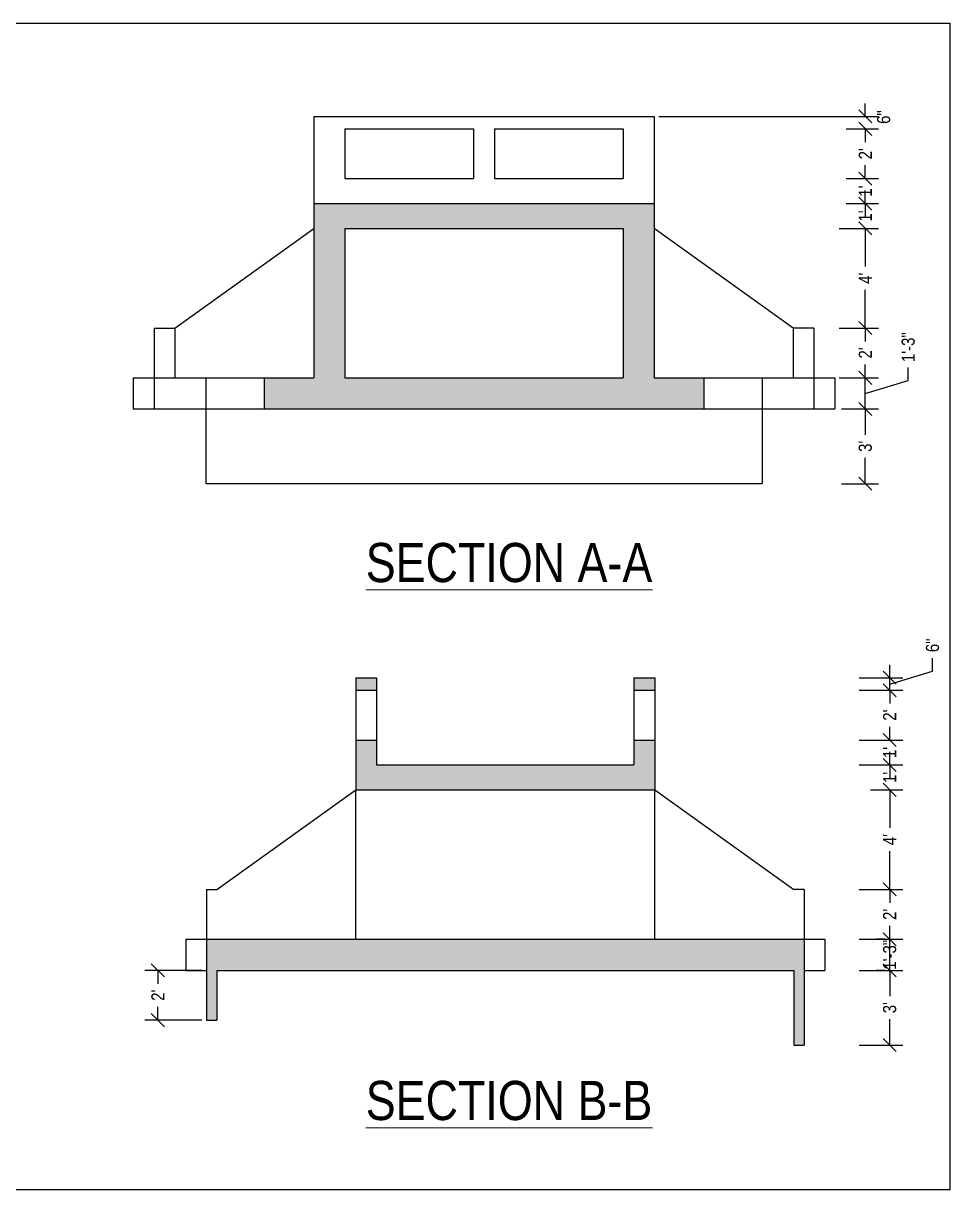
# Model space of a CAD drawing. Header units: inches. Extents: x 431 to 1354, y 568 to 1130.
# Drawn here: x 907 to 1354, y 568 to 1130 of the extents above; entities that cross this region are included whole.
import ezdxf

# ---------------------------------------------------------------- set-up
doc = ezdxf.new("R2010")
doc.units = ezdxf.units.IN
doc.header["$LTSCALE"] = 10
doc.header["$MEASUREMENT"] = 0
doc.linetypes.add('HIDDEN', pattern=[0.375, 0.25, -0.125])
for name, color, linetype, lineweight in [('Abut. Wall', 1, 'Continuous', 25), ('Bott. Slab', 6, 'Continuous', 25), ('Dimention', 4, 'Continuous', 13), ('Hatch', 8, 'Continuous', 13), ('Text', 5, 'Continuous', 13), ('Top Slab', 3, 'HIDDEN', 25), ('Wing Wall', 1, 'Continuous', 25)]:
    doc.layers.add(name, color=color, linetype=linetype, lineweight=lineweight)
doc.styles.add('AR_Arial narrow', font='ARIALN.TTF')
doc.dimstyles.new('AR_1.0_', dxfattribs={"dimscale": 35, "dimtxt": 0.18, "dimasz": 0.18, "dimexe": 0.18, "dimexo": 0.0625, "dimgap": 0.09, "dimtad": 0, "dimdec": 4, "dimzin": 0, "dimdsep": 46, "dimlunit": 4, "dimtxsty": 'AR_Arial narrow', "dimblk": 'OBLIQUE', "dimcen": 0.09, "dimadec": 0, "dimazin": 0, "dimtfac": 1, "dimtdec": 4, "dimtofl": 0, "dimtmove": 0, "dimatfit": 3, "dimfxl": 1, "dimtolj": 1, "dimtzin": 0, "dimarcsym": 0})

# ---------------------------------------------------------------- blocks, each defined once
blk = doc.blocks.new('_Oblique')
at = {"color": 0, "linetype": 'ByBlock', "lineweight": -2}
blk.add_line((-0.5, -0.5), (0.5, 0.5), dxfattribs=at)
blk = doc.blocks.new('*D22')
at = {"layer": 'Defpoints', "color": 0, "transparency": 16777216}
for p in [(1299.46, 943.96), (1313.17, 943.96), (1299.46, 907.96)]:
    blk.add_point(p, dxfattribs=at)
at = {"layer": 'Dimention', "color": 0, "lineweight": -2, "transparency": 16777216}
for p, q in [((1301.64, 943.96), (1319.47, 943.96)), ((1313.17, 943.96), (1313.17, 931.49)), ((1313.17, 907.96), (1313.17, 920.44)), ((1301.64, 907.96), (1319.47, 907.96))]:
    blk.add_line(p, q, dxfattribs=at)
at = {"layer": 'Dimention', "color": 0, "lineweight": -2, "transparency": 16777216, "xscale": 6.3, "yscale": 6.3, "zscale": 6.3}
for p, rotation in [((1313.17, 943.96), 90), ((1313.17, 907.96), 270)]:
    blk.add_blockref('_Oblique', p, dxfattribs=dict(at, rotation=rotation))
at = {"layer": 'Dimention', "color": 0, "transparency": 16777216, "insert": (1313.17, 925.96), "char_height": 6.3, "attachment_point": 5, "rotation": 90, "style": 'AR_Arial narrow'}
blk.add_mtext("\\A1;3'", dxfattribs=at)
blk = doc.blocks.new('*D23')
at = {"layer": 'Defpoints', "color": 0, "transparency": 16777216}
for p in [(1298.43, 958.96), (1313.17, 958.96), (1299.46, 943.96)]:
    blk.add_point(p, dxfattribs=at)
at = {"layer": 'Dimention', "color": 0, "lineweight": -2, "transparency": 16777216}
for p, q in [((1333.85, 957.67), (1333.85, 963.97)), ((1300.62, 958.96), (1319.47, 958.96)), ((1313.17, 943.96), (1313.17, 958.96)), ((1313.17, 951.46), (1333.85, 957.67)), ((1301.64, 943.96), (1319.47, 943.96))]:
    blk.add_line(p, q, dxfattribs=at)
at = {"layer": 'Dimention', "color": 0, "lineweight": -2, "transparency": 16777216, "xscale": 6.3, "yscale": 6.3, "zscale": 6.3}
for p, rotation in [((1313.17, 958.96), 90), ((1313.17, 943.96), 270)]:
    blk.add_blockref('_Oblique', p, dxfattribs=dict(at, rotation=rotation))
at = {"layer": 'Dimention', "color": 0, "transparency": 16777216, "insert": (1333.85, 973.75), "char_height": 6.3, "attachment_point": 5, "rotation": 90, "style": 'AR_Arial narrow'}
blk.add_mtext('\\A1;1\'-3"', dxfattribs=at)
blk = doc.blocks.new('*D24')
at = {"layer": 'Defpoints', "color": 0, "transparency": 16777216}
for p in [(1298.43, 982.96), (1313.17, 982.96), (1298.43, 958.96)]:
    blk.add_point(p, dxfattribs=at)
at = {"layer": 'Dimention', "color": 0, "lineweight": -2, "transparency": 16777216}
for p, q in [((1300.62, 982.96), (1319.47, 982.96)), ((1313.17, 982.96), (1313.17, 976.53)), ((1313.17, 958.96), (1313.17, 965.39)), ((1300.62, 958.96), (1319.47, 958.96))]:
    blk.add_line(p, q, dxfattribs=at)
at = {"layer": 'Dimention', "color": 0, "lineweight": -2, "transparency": 16777216, "xscale": 6.3, "yscale": 6.3, "zscale": 6.3}
for p, rotation in [((1313.17, 982.96), 90), ((1313.17, 958.96), 270)]:
    blk.add_blockref('_Oblique', p, dxfattribs=dict(at, rotation=rotation))
at = {"layer": 'Dimention', "color": 0, "transparency": 16777216, "insert": (1313.17, 970.96), "char_height": 6.3, "attachment_point": 5, "rotation": 90, "style": 'AR_Arial narrow'}
blk.add_mtext("\\A1;2'", dxfattribs=at)
blk = doc.blocks.new('*D25')
at = {"layer": 'Defpoints', "color": 0, "transparency": 16777216}
for p in [(1298.43, 1030.96), (1313.17, 1030.96), (1298.43, 982.96)]:
    blk.add_point(p, dxfattribs=at)
at = {"layer": 'Dimention', "color": 0, "lineweight": -2, "transparency": 16777216}
for p, q in [((1300.62, 1030.96), (1319.47, 1030.96)), ((1313.17, 1030.96), (1313.17, 1012.59)), ((1313.17, 982.96), (1313.17, 1001.33)), ((1300.62, 982.96), (1319.47, 982.96))]:
    blk.add_line(p, q, dxfattribs=at)
at = {"layer": 'Dimention', "color": 0, "lineweight": -2, "transparency": 16777216, "xscale": 6.3, "yscale": 6.3, "zscale": 6.3}
for p, rotation in [((1313.17, 1030.96), 90), ((1313.17, 982.96), 270)]:
    blk.add_blockref('_Oblique', p, dxfattribs=dict(at, rotation=rotation))
at = {"layer": 'Dimention', "color": 0, "transparency": 16777216, "insert": (1313.17, 1006.96), "char_height": 6.3, "attachment_point": 5, "rotation": 90, "style": 'AR_Arial narrow'}
blk.add_mtext("\\A1;4'", dxfattribs=at)
blk = doc.blocks.new('*D26')
at = {"layer": 'Defpoints', "color": 0, "transparency": 16777216}
for p in [(1301.77, 1042.96), (1313.17, 1042.96), (1298.43, 1030.96)]:
    blk.add_point(p, dxfattribs=at)
at = {"layer": 'Dimention', "color": 0, "lineweight": -2, "transparency": 16777216}
for p, q in [((1313.17, 1042.96), (1313.17, 1049.26)), ((1303.96, 1042.96), (1319.47, 1042.96)), ((1300.62, 1030.96), (1319.47, 1030.96)), ((1313.17, 1030.96), (1313.17, 1024.66))]:
    blk.add_line(p, q, dxfattribs=at)
at = {"layer": 'Dimention', "color": 0, "lineweight": -2, "transparency": 16777216, "xscale": 6.3, "yscale": 6.3, "zscale": 6.3}
for p, rotation in [((1313.17, 1042.96), 270), ((1313.17, 1030.96), 90)]:
    blk.add_blockref('_Oblique', p, dxfattribs=dict(at, rotation=rotation))
at = {"layer": 'Dimention', "color": 0, "transparency": 16777216, "insert": (1313.17, 1036.96), "char_height": 6.3, "attachment_point": 5, "rotation": 90, "style": 'AR_Arial narrow'}
blk.add_mtext("\\A1;1'", dxfattribs=at)
blk = doc.blocks.new('*D27')
at = {"layer": 'Defpoints', "color": 0, "transparency": 16777216}
for p in [(1301.77, 1054.96), (1313.17, 1054.96), (1301.77, 1042.96)]:
    blk.add_point(p, dxfattribs=at)
at = {"layer": 'Dimention', "color": 0, "lineweight": -2, "transparency": 16777216}
for p, q in [((1313.17, 1054.96), (1313.17, 1061.26)), ((1303.96, 1054.96), (1319.47, 1054.96)), ((1303.96, 1042.96), (1319.47, 1042.96)), ((1313.17, 1042.96), (1313.17, 1036.66))]:
    blk.add_line(p, q, dxfattribs=at)
at = {"layer": 'Dimention', "color": 0, "lineweight": -2, "transparency": 16777216, "xscale": 6.3, "yscale": 6.3, "zscale": 6.3}
for p, rotation in [((1313.17, 1054.96), 270), ((1313.17, 1042.96), 90)]:
    blk.add_blockref('_Oblique', p, dxfattribs=dict(at, rotation=rotation))
at = {"layer": 'Dimention', "color": 0, "transparency": 16777216, "insert": (1313.17, 1048.96), "char_height": 6.3, "attachment_point": 5, "rotation": 90, "style": 'AR_Arial narrow'}
blk.add_mtext("\\A1;1'", dxfattribs=at)
blk = doc.blocks.new('*D28')
at = {"layer": 'Defpoints', "color": 0, "transparency": 16777216}
for p in [(1301.77, 1078.96), (1313.17, 1078.96), (1301.77, 1054.96)]:
    blk.add_point(p, dxfattribs=at)
at = {"layer": 'Dimention', "color": 0, "lineweight": -2, "transparency": 16777216}
for p, q in [((1303.96, 1078.96), (1319.47, 1078.96)), ((1313.17, 1078.96), (1313.17, 1072.53)), ((1313.17, 1054.96), (1313.17, 1061.39)), ((1303.96, 1054.96), (1319.47, 1054.96))]:
    blk.add_line(p, q, dxfattribs=at)
at = {"layer": 'Dimention', "color": 0, "lineweight": -2, "transparency": 16777216, "xscale": 6.3, "yscale": 6.3, "zscale": 6.3}
for p, rotation in [((1313.17, 1078.96), 90), ((1313.17, 1054.96), 270)]:
    blk.add_blockref('_Oblique', p, dxfattribs=dict(at, rotation=rotation))
at = {"layer": 'Dimention', "color": 0, "transparency": 16777216, "insert": (1313.17, 1066.96), "char_height": 6.3, "attachment_point": 5, "rotation": 90, "style": 'AR_Arial narrow'}
blk.add_mtext("\\A1;2'", dxfattribs=at)
blk = doc.blocks.new('*D29')
at = {"layer": 'Defpoints', "color": 0, "transparency": 16777216}
for p in [(1211.43, 1084.96), (1313.17, 1084.96), (1301.77, 1078.96)]:
    blk.add_point(p, dxfattribs=at)
at = {"layer": 'Dimention', "color": 0, "lineweight": -2, "transparency": 16777216}
for p, q in [((1313.17, 1084.96), (1313.17, 1091.26)), ((1213.62, 1084.96), (1319.47, 1084.96)), ((1303.96, 1078.96), (1319.47, 1078.96)), ((1313.17, 1078.96), (1313.17, 1072.66))]:
    blk.add_line(p, q, dxfattribs=at)
at = {"layer": 'Dimention', "color": 0, "lineweight": -2, "transparency": 16777216, "xscale": 6.3, "yscale": 6.3, "zscale": 6.3}
for p, rotation in [((1313.17, 1084.96), 270), ((1313.17, 1078.96), 90)]:
    blk.add_blockref('_Oblique', p, dxfattribs=dict(at, rotation=rotation))
at = {"layer": 'Dimention', "color": 0, "transparency": 16777216, "insert": (1322.03, 1084.62), "char_height": 6.3, "attachment_point": 5, "rotation": 90, "style": 'AR_Arial narrow'}
blk.add_mtext('\\A1;6"', dxfattribs=at)
blk = doc.blocks.new('*D30')
at = {"layer": 'Defpoints', "color": 0, "transparency": 16777216}
for p in [(1307.94, 673.41), (1324.91, 673.41), (1307.94, 637.41)]:
    blk.add_point(p, dxfattribs=at)
at = {"layer": 'Dimention', "color": 0, "lineweight": -2, "transparency": 16777216}
for p, q in [((1310.13, 673.41), (1331.21, 673.41)), ((1324.91, 673.41), (1324.91, 660.94)), ((1324.91, 637.41), (1324.91, 649.89)), ((1310.13, 637.41), (1331.21, 637.41))]:
    blk.add_line(p, q, dxfattribs=at)
at = {"layer": 'Dimention', "color": 0, "lineweight": -2, "transparency": 16777216, "xscale": 6.3, "yscale": 6.3, "zscale": 6.3}
for p, rotation in [((1324.91, 673.41), 90), ((1324.91, 637.41), 270)]:
    blk.add_blockref('_Oblique', p, dxfattribs=dict(at, rotation=rotation))
at = {"layer": 'Dimention', "color": 0, "transparency": 16777216, "insert": (1324.91, 655.41), "char_height": 6.3, "attachment_point": 5, "rotation": 90, "style": 'AR_Arial narrow'}
blk.add_mtext("\\A1;3'", dxfattribs=at)
blk = doc.blocks.new('*D31')
at = {"layer": 'Defpoints', "color": 0, "transparency": 16777216}
for p in [(1307.94, 712.41), (1324.91, 712.41), (1307.94, 688.41)]:
    blk.add_point(p, dxfattribs=at)
at = {"layer": 'Dimention', "color": 0, "lineweight": -2, "transparency": 16777216}
for p, q in [((1310.13, 712.41), (1331.21, 712.41)), ((1324.91, 712.41), (1324.91, 705.98)), ((1324.91, 688.41), (1324.91, 694.84)), ((1310.13, 688.41), (1331.21, 688.41))]:
    blk.add_line(p, q, dxfattribs=at)
at = {"layer": 'Dimention', "color": 0, "lineweight": -2, "transparency": 16777216, "xscale": 6.3, "yscale": 6.3, "zscale": 6.3}
for p, rotation in [((1324.91, 712.41), 90), ((1324.91, 688.41), 270)]:
    blk.add_blockref('_Oblique', p, dxfattribs=dict(at, rotation=rotation))
at = {"layer": 'Dimention', "color": 0, "transparency": 16777216, "insert": (1324.91, 700.41), "char_height": 6.3, "attachment_point": 5, "rotation": 90, "style": 'AR_Arial narrow'}
blk.add_mtext("\\A1;2'", dxfattribs=at)
blk = doc.blocks.new('*D32')
at = {"layer": 'Defpoints', "color": 0, "transparency": 16777216}
for p in [(1313.51, 760.41), (1324.91, 760.41), (1307.94, 712.41)]:
    blk.add_point(p, dxfattribs=at)
at = {"layer": 'Dimention', "color": 0, "lineweight": -2, "transparency": 16777216}
for p, q in [((1315.69, 760.41), (1331.21, 760.41)), ((1324.91, 760.41), (1324.91, 742.04)), ((1324.91, 712.41), (1324.91, 730.78)), ((1310.13, 712.41), (1331.21, 712.41))]:
    blk.add_line(p, q, dxfattribs=at)
at = {"layer": 'Dimention', "color": 0, "lineweight": -2, "transparency": 16777216, "xscale": 6.3, "yscale": 6.3, "zscale": 6.3}
for p, rotation in [((1324.91, 760.41), 90), ((1324.91, 712.41), 270)]:
    blk.add_blockref('_Oblique', p, dxfattribs=dict(at, rotation=rotation))
at = {"layer": 'Dimention', "color": 0, "transparency": 16777216, "insert": (1324.91, 736.41), "char_height": 6.3, "attachment_point": 5, "rotation": 90, "style": 'AR_Arial narrow'}
blk.add_mtext("\\A1;4'", dxfattribs=at)
blk = doc.blocks.new('*D33')
at = {"layer": 'Defpoints', "color": 0, "transparency": 16777216}
for p in [(1324.91, 688.41), (1324.91, 688.41), (1324.91, 673.41)]:
    blk.add_point(p, dxfattribs=at)
at = {"layer": 'Dimention', "color": 0, "lineweight": -2, "transparency": 16777216}
for p, q in [((1322.72, 688.41), (1318.61, 688.41)), ((1324.91, 673.41), (1324.91, 688.41)), ((1322.72, 673.41), (1318.61, 673.41))]:
    blk.add_line(p, q, dxfattribs=at)
at = {"layer": 'Dimention', "color": 0, "lineweight": -2, "transparency": 16777216, "xscale": 6.3, "yscale": 6.3, "zscale": 6.3}
for p, rotation in [((1324.91, 688.41), 90), ((1324.91, 673.41), 270)]:
    blk.add_blockref('_Oblique', p, dxfattribs=dict(at, rotation=rotation))
at = {"layer": 'Dimention', "color": 0, "transparency": 16777216, "insert": (1324.91, 680.91), "char_height": 6.3, "attachment_point": 5, "rotation": 90, "style": 'AR_Arial narrow'}
blk.add_mtext('\\A1;1\'-3"', dxfattribs=at)
blk = doc.blocks.new('*D34')
at = {"layer": 'Defpoints', "color": 0, "transparency": 16777216}
for p in [(1307.94, 772.41), (1324.91, 772.41), (1313.51, 760.41)]:
    blk.add_point(p, dxfattribs=at)
at = {"layer": 'Dimention', "color": 0, "lineweight": -2, "transparency": 16777216}
for p, q in [((1324.91, 772.41), (1324.91, 778.71)), ((1310.13, 772.41), (1331.21, 772.41)), ((1315.69, 760.41), (1331.21, 760.41)), ((1324.91, 760.41), (1324.91, 754.11))]:
    blk.add_line(p, q, dxfattribs=at)
at = {"layer": 'Dimention', "color": 0, "lineweight": -2, "transparency": 16777216, "xscale": 6.3, "yscale": 6.3, "zscale": 6.3}
for p, rotation in [((1324.91, 772.41), 270), ((1324.91, 760.41), 90)]:
    blk.add_blockref('_Oblique', p, dxfattribs=dict(at, rotation=rotation))
at = {"layer": 'Dimention', "color": 0, "transparency": 16777216, "insert": (1324.91, 766.41), "char_height": 6.3, "attachment_point": 5, "rotation": 90, "style": 'AR_Arial narrow'}
blk.add_mtext("\\A1;1'", dxfattribs=at)
blk = doc.blocks.new('*D35')
at = {"layer": 'Defpoints', "color": 0, "transparency": 16777216}
for p in [(1307.94, 784.41), (1324.91, 784.41), (1307.94, 772.41)]:
    blk.add_point(p, dxfattribs=at)
at = {"layer": 'Dimention', "color": 0, "lineweight": -2, "transparency": 16777216}
for p, q in [((1324.91, 784.41), (1324.91, 790.71)), ((1310.13, 784.41), (1331.21, 784.41)), ((1310.13, 772.41), (1331.21, 772.41)), ((1324.91, 772.41), (1324.91, 766.11))]:
    blk.add_line(p, q, dxfattribs=at)
at = {"layer": 'Dimention', "color": 0, "lineweight": -2, "transparency": 16777216, "xscale": 6.3, "yscale": 6.3, "zscale": 6.3}
for p, rotation in [((1324.91, 784.41), 270), ((1324.91, 772.41), 90)]:
    blk.add_blockref('_Oblique', p, dxfattribs=dict(at, rotation=rotation))
at = {"layer": 'Dimention', "color": 0, "transparency": 16777216, "insert": (1324.91, 778.41), "char_height": 6.3, "attachment_point": 5, "rotation": 90, "style": 'AR_Arial narrow'}
blk.add_mtext("\\A1;1'", dxfattribs=at)
blk = doc.blocks.new('*D36')
at = {"layer": 'Defpoints', "color": 0, "transparency": 16777216}
for p in [(1307.94, 808.41), (1324.91, 808.41), (1307.94, 784.41)]:
    blk.add_point(p, dxfattribs=at)
at = {"layer": 'Dimention', "color": 0, "lineweight": -2, "transparency": 16777216}
for p, q in [((1310.13, 808.41), (1331.21, 808.41)), ((1324.91, 808.41), (1324.91, 801.98)), ((1324.91, 784.41), (1324.91, 790.84)), ((1310.13, 784.41), (1331.21, 784.41))]:
    blk.add_line(p, q, dxfattribs=at)
at = {"layer": 'Dimention', "color": 0, "lineweight": -2, "transparency": 16777216, "xscale": 6.3, "yscale": 6.3, "zscale": 6.3}
for p, rotation in [((1324.91, 808.41), 90), ((1324.91, 784.41), 270)]:
    blk.add_blockref('_Oblique', p, dxfattribs=dict(at, rotation=rotation))
at = {"layer": 'Dimention', "color": 0, "transparency": 16777216, "insert": (1324.91, 796.41), "char_height": 6.3, "attachment_point": 5, "rotation": 90, "style": 'AR_Arial narrow'}
blk.add_mtext("\\A1;2'", dxfattribs=at)
blk = doc.blocks.new('*D37')
at = {"layer": 'Defpoints', "color": 0, "transparency": 16777216}
for p in [(1307.94, 814.41), (1324.91, 814.41), (1307.94, 808.41)]:
    blk.add_point(p, dxfattribs=at)
at = {"layer": 'Dimention', "color": 0, "lineweight": -2, "transparency": 16777216}
for p, q in [((1324.91, 814.41), (1324.91, 820.71)), ((1345.58, 817.61), (1345.58, 823.91)), ((1324.91, 811.41), (1345.58, 817.61)), ((1310.13, 814.41), (1331.21, 814.41)), ((1324.91, 808.41), (1324.91, 814.41)), ((1310.13, 808.41), (1331.21, 808.41)), ((1324.91, 808.41), (1324.91, 802.11))]:
    blk.add_line(p, q, dxfattribs=at)
at = {"layer": 'Dimention', "color": 0, "lineweight": -2, "transparency": 16777216, "xscale": 6.3, "yscale": 6.3, "zscale": 6.3}
for p, rotation in [((1324.91, 814.41), 270), ((1324.91, 808.41), 90)]:
    blk.add_blockref('_Oblique', p, dxfattribs=dict(at, rotation=rotation))
at = {"layer": 'Dimention', "color": 0, "transparency": 16777216, "insert": (1345.58, 830.05), "char_height": 6.3, "attachment_point": 5, "rotation": 90, "style": 'AR_Arial narrow'}
blk.add_mtext('\\A1;6"', dxfattribs=at)
blk = doc.blocks.new('*D38')
at = {"layer": 'Defpoints', "color": 0, "transparency": 16777216}
for p in [(995.7, 673.41), (972.28, 649.41), (995.7, 649.41)]:
    blk.add_point(p, dxfattribs=at)
at = {"layer": 'Dimention', "color": 0, "lineweight": -2, "transparency": 16777216}
for p, q in [((993.51, 673.41), (965.98, 673.41)), ((972.28, 673.41), (972.28, 666.98)), ((972.28, 649.41), (972.28, 655.84)), ((993.51, 649.41), (965.98, 649.41))]:
    blk.add_line(p, q, dxfattribs=at)
at = {"layer": 'Dimention', "color": 0, "lineweight": -2, "transparency": 16777216, "xscale": 6.3, "yscale": 6.3, "zscale": 6.3}
for p, rotation in [((972.28, 673.41), 90), ((972.28, 649.41), 270)]:
    blk.add_blockref('_Oblique', p, dxfattribs=dict(at, rotation=rotation))
at = {"layer": 'Dimention', "color": 0, "transparency": 16777216, "insert": (972.28, 661.41), "char_height": 6.3, "attachment_point": 5, "rotation": 90, "style": 'AR_Arial narrow'}
blk.add_mtext("\\A1;2'", dxfattribs=at)

msp = doc.modelspace()

# ---------------------------------------------------------------- hatches: boundary and pattern name
at = {"layer": 'Hatch'}
h = msp.add_hatch(dxfattribs=at)
h.set_pattern_fill('AR-CONC', color=256)
h.set_pattern_definition([(50, (443.354, 463.612), (7.172602, -0.62752), [0.75, -8.25]), (355, (443.354, 463.612), (-1.387513, 7.52192), [0.6, -6.6]), (100.45144, (443.952, 463.56), (5.78509, 6.8944), [0.6374, -7.01142]), (46.1842, (443.354, 465.612), (10.67241, -1.65519), [1.125, -12.375]), (96.6356, (444.243, 465.474), (9.34662, 9.74119), [0.9561, -10.51714]), (351.1842, (443.354, 465.612), (9.34662, 9.74119), [0.9, -9.9]), (21, (444.354, 465.112), (5.96907, -4.02619), [0.75, -8.25]), (326, (444.354, 465.112), (2.433153, 7.2515), [0.6, -6.6]), (71.45144, (444.8515, 464.7765), (8.402224, 3.22531), [0.6374, -7.01142]), (37.5, (443.354, 463.612), (0.1215986, 3.3289385), [0, -6.52, 0, -6.7, 0, -6.625]), (7.5, (443.354, 463.612), (2.630695, 3.944117), [0, -3.82, 0, -6.37, 0, -2.525]), (327.5, (441.124, 463.612), (5.338224, -0.225549), [0, -2.5, 0, -7.8, 0, -10.35]), (317.5, (440.124, 463.612), (5.831862, 1.00105), [0, -3.25, 0, -5.18, 0, -7.35])])
h.paths.add_polyline_path([(1047.42834, 1042.96441), (1047.42834, 958.96441), (1023.42834, 958.96441), (1023.42834, 943.96441), (1235.42834, 943.96441), (1235.42834, 958.96441), (1211.42834, 958.96441), (1211.42834, 1042.96441)])
h.paths.add_polyline_path([(1062.42834, 1030.96441), (1196.42834, 1030.96441), (1196.42834, 958.96441), (1062.42834, 958.96441)], flags=16)
h = msp.add_hatch(dxfattribs=at)
h.set_pattern_fill('AR-CONC', color=256, angle=-90)
h.set_pattern_definition([(320, (234.299, 1801.45), (-0.627521, -7.172602), [0.75, -8.25]), (265, (234.299, 1801.45), (7.52192, 1.387513), [0.6, -6.6]), (10.45144, (234.2464, 1800.852), (6.8944, -5.78509), [0.637402, -7.01142]), (316.1842, (236.299, 1801.45), (-1.655193, -10.672413), [1.125, -12.375]), (6.6356, (236.161, 1800.56), (9.741186, -9.34662), [0.9561, -10.51714]), (261.1842, (236.299, 1801.45), (9.741186, -9.34662), [0.9, -9.9]), (291, (235.799, 1800.45), (-4.02619, -5.96907), [0.75, -8.25]), (236, (235.799, 1800.45), (7.2515, -2.433153), [0.6, -6.6]), (341.45144, (235.463, 1799.9524), (3.22531, -8.402224), [0.637402, -7.01142]), (307.5, (234.2987, 1801.4498), (3.3289385, -0.1215986), [0, -6.52, 0, -6.7, 0, -6.625]), (277.5, (234.2987, 1801.45), (3.944117, -2.630695), [0, -3.82, 0, -6.37, 0, -2.525]), (237.5, (234.2987, 1803.6798), (-0.2255487, -5.3382244), [0, -2.5, 0, -7.8, 0, -10.35]), (227.5, (234.2987, 1804.68), (1.00105, -5.831862), [0, -3.25, 0, -5.18, 0, -7.35])])
h.paths.add_polyline_path([(1278.69909, 673.41162), (1278.69909, 637.41162), (1283.69909, 637.41162), (1283.69909, 688.41162), (995.69909, 688.41162), (995.69909, 649.41162), (1000.69909, 649.41162), (1000.69909, 673.41162)])
h.paths.add_polyline_path([(1077.69909, 772.41162), (1077.69909, 784.41162), (1067.69909, 784.41162), (1067.69909, 760.41162), (1211.69909, 760.41162), (1211.69909, 784.41162), (1201.69909, 784.41162), (1201.69909, 772.41162)])
h.paths.add_polyline_path([(1077.69909, 808.41162), (1077.69909, 814.41162), (1067.69909, 814.41162), (1067.69909, 808.41162)])
h.paths.add_polyline_path([(1201.69909, 814.41162), (1201.69909, 808.41162), (1211.69909, 808.41162), (1211.69909, 814.41162)])

# ---------------------------------------------------------------- linework, layer by layer
msp.add_lwpolyline([(431.03103, 1129.81918), (1353.81834, 1129.81918), (1353.81834, 567.70438), (431.03103, 567.70438)], close=True)
at = {"layer": 'Abut. Wall'}
for p, q in [((1047.42834, 1042.96441), (1047.42834, 958.96441)), ((1211.42834, 1042.96441), (1211.42834, 958.96441)), ((1062.42834, 1030.96441), (1062.42834, 958.96441)), ((1196.42834, 1030.96441), (1196.42834, 958.96441))]:
    msp.add_line(p, q, dxfattribs=at)
at = {"layer": 'Bott. Slab'}
for p, q in [((970.42834, 982.96441), (980.42834, 982.96441)), ((960.42834, 958.96441), (1047.42834, 958.96441)), ((960.42834, 958.96441), (960.42834, 943.96441)), ((970.42834, 958.96441), (970.42834, 943.96441)), ((995.42834, 958.96441), (995.42834, 907.96441)), ((1023.42834, 958.96441), (1023.42834, 943.96441)), ((1062.42834, 958.96441), (1196.42834, 958.96441)), ((1211.42834, 958.96441), (1298.42834, 958.96441)), ((1235.42834, 958.96441), (1235.42834, 943.96441)), ((1263.42834, 958.96441), (1263.42834, 907.96441)), ((1288.42834, 958.96441), (1288.42834, 943.96441)), ((1298.42834, 958.96441), (1298.42834, 943.96441)), ((960.42834, 943.96441), (1298.42834, 943.96441)), ((995.42834, 907.96441), (1263.42834, 907.96441)), ((985.69909, 688.41162), (1293.69909, 688.41162)), ((985.69909, 688.41162), (985.69909, 673.41162)), ((995.69909, 688.41162), (995.69909, 649.41162)), ((1283.69909, 688.41162), (1283.69909, 637.41162)), ((1293.69909, 688.41162), (1293.69909, 673.41162)), ((985.69909, 673.41162), (995.69909, 673.41162)), ((1000.69909, 673.41162), (1000.69909, 649.41162)), ((1000.69909, 673.41162), (1278.69909, 673.41162)), ((1278.69909, 673.41162), (1278.69909, 637.41162)), ((1283.69909, 673.41162), (1293.69909, 673.41162)), ((995.69909, 649.41162), (1000.69909, 649.41162)), ((1278.69909, 637.41162), (1283.69909, 637.41162))]:
    msp.add_line(p, q, dxfattribs=at)
at = {"layer": 'Top Slab', "linetype": 'Continuous'}
for p, q in [((1047.42834, 1084.96441), (1211.42834, 1084.96441)), ((1047.42834, 1084.96441), (1047.42834, 1042.96441)), ((1211.42834, 1084.96441), (1211.42834, 1042.96441)), ((1062.42834, 1078.96441), (1124.42834, 1078.96441)), ((1062.42834, 1078.96441), (1062.42834, 1054.96441)), ((1124.42834, 1078.96441), (1124.42834, 1054.96441)), ((1134.42834, 1078.96441), (1134.42834, 1054.96441)), ((1134.42834, 1078.96441), (1196.42834, 1078.96441)), ((1196.42834, 1078.96441), (1196.42834, 1054.96441)), ((1062.42834, 1054.96441), (1124.42834, 1054.96441)), ((1134.42834, 1054.96441), (1196.42834, 1054.96441)), ((1047.42834, 1042.96441), (1211.42834, 1042.96441)), ((1062.42834, 1030.96441), (1196.42834, 1030.96441)), ((1067.69909, 814.41162), (1067.69909, 760.41162)), ((1067.69909, 814.41162), (1077.69909, 814.41162)), ((1077.69909, 814.41162), (1077.69909, 772.41162)), ((1201.69909, 814.41162), (1201.69909, 772.41162)), ((1201.69909, 814.41162), (1211.69909, 814.41162)), ((1211.69909, 814.41162), (1211.69909, 760.41162)), ((1067.69909, 808.41162), (1077.69909, 808.41162)), ((1201.69909, 808.41162), (1211.69909, 808.41162)), ((1067.69909, 784.41162), (1077.69909, 784.41162)), ((1201.69909, 784.41162), (1211.69909, 784.41162)), ((1077.69909, 772.41162), (1201.69909, 772.41162)), ((1067.69909, 760.41162), (1211.69909, 760.41162))]:
    msp.add_line(p, q, dxfattribs=at)
at = {"layer": 'Wing Wall'}
for p, q in [((980.42834, 982.96441), (1047.42834, 1030.96441)), ((1278.42834, 982.96441), (1211.42834, 1030.96441)), ((970.42834, 982.96441), (970.42834, 958.96441)), ((980.42834, 982.96441), (980.42834, 958.96441)), ((1288.42834, 982.96441), (1278.42834, 982.96441)), ((1278.42834, 982.96441), (1278.42834, 958.96441)), ((1288.42834, 982.96441), (1288.42834, 958.96441)), ((1000.69909, 712.41162), (1067.69909, 760.41162)), ((1067.69909, 688.41162), (1067.69909, 760.41162)), ((1211.69909, 760.41162), (1278.69909, 712.41162)), ((1211.69909, 688.41162), (1211.69909, 760.41162)), ((995.69909, 712.41162), (1000.69909, 712.41162)), ((995.69909, 712.41162), (995.69909, 688.41162)), ((1283.69909, 712.41162), (1278.69909, 712.41162)), ((1283.69909, 712.41162), (1283.69909, 688.41162))]:
    msp.add_line(p, q, dxfattribs=at)

# ---------------------------------------------------------------- texts
at = {"layer": 'Text', "style": 'AR_Arial narrow'}
for s, p in [('%%USECTION A-A', (1072.44085, 860.51529)), ('%%USECTION B-B', (1072.44085, 601.26422))]:
    msp.add_text(s, height=18.871218, dxfattribs=at).set_placement(p)

# ---------------------------------------------------------------- dimensions: what is measured, and where the dimension line sits
at = {"layer": 'Dimention'}
dim = msp.add_linear_dim(base=(1313.17248, 1084.96441), p1=(1301.77248, 1078.96441), p2=(1211.42834, 1084.96441), angle=90, dimstyle='AR_1.0_', override={"dimtmove": 1}, dxfattribs=at)
dim.commit()
dim.dimension.update_dxf_attribs({"geometry": '*D29', "text_midpoint": (1322.03312, 1084.62261), "dimtype": 160})
for base, p1, p2, picture, middle in [((1313.17248, 1078.96441), (1301.77248, 1054.96441), (1301.77248, 1078.96441), '*D28', (1313.17248, 1066.96441)), ((1313.17248, 1054.96441), (1301.77248, 1042.96441), (1301.77248, 1054.96441), '*D27', (1313.17248, 1048.96441)), ((1313.17248, 1042.96441), (1298.42834, 1030.96441), (1301.77248, 1042.96441), '*D26', (1313.17248, 1036.96441)), ((1313.17248, 1030.96441), (1298.42834, 982.96441), (1298.42834, 1030.96441), '*D25', (1313.17248, 1006.96441)), ((1313.17248, 982.96441), (1298.42834, 958.96441), (1298.42834, 982.96441), '*D24', (1313.17248, 970.96441)), ((1313.17248, 958.96441), (1299.45607, 943.96441), (1298.42834, 958.96441), '*D23', (1333.8473, 967.11686)), ((1324.90605, 814.41162), (1307.94007, 808.41162), (1307.94007, 814.41162), '*D37', (1345.58088, 827.06407)), ((1324.90605, 808.41162), (1307.94007, 784.41162), (1307.94007, 808.41162), '*D36', (1324.90605, 796.41162)), ((1324.90605, 784.41162), (1307.94007, 772.41162), (1307.94007, 784.41162), '*D35', (1324.90605, 778.41162)), ((1324.90605, 772.41162), (1313.50605, 760.41162), (1307.94007, 772.41162), '*D34', (1324.90605, 766.41162))]:
    dim = msp.add_linear_dim(base=base, p1=p1, p2=p2, angle=90, dimstyle='AR_1.0_', override={"dimtmove": 1}, dxfattribs=at)
    dim.commit()
    dim.dimension.update_dxf_attribs({"geometry": picture, "text_midpoint": middle})
for base, p1, p2, picture, middle in [((1313.17248, 943.96441), (1299.45607, 907.96441), (1299.45607, 943.96441), '*D22', (1313.17248, 925.96441)), ((1324.90605, 688.41162), (1324.90605, 673.41162), (1324.90605, 688.41162), '*D33', (1324.90605, 680.91162))]:
    dim = msp.add_linear_dim(base=base, p1=p1, p2=p2, angle=90, dimstyle='AR_1.0_', dxfattribs=at)
    dim.commit()
    dim.dimension.update_dxf_attribs({"geometry": picture, "text_midpoint": middle, "dimtype": 160})
for base, p1, p2, picture, middle in [((1324.90605, 760.41162), (1307.94007, 712.41162), (1313.50605, 760.41162), '*D32', (1324.90605, 736.41162)), ((1324.90605, 712.41162), (1307.94007, 688.41162), (1307.94007, 712.41162), '*D31', (1324.90605, 700.41162)), ((972.27984, 649.41162), (995.69909, 673.41162), (995.69909, 649.41162), '*D38', (972.27984, 661.41162)), ((1324.90605, 673.41162), (1307.94007, 637.41162), (1307.94007, 673.41162), '*D30', (1324.90605, 655.41162))]:
    dim = msp.add_linear_dim(base=base, p1=p1, p2=p2, angle=90, dimstyle='AR_1.0_', dxfattribs=at)
    dim.commit()
    dim.dimension.update_dxf_attribs({"geometry": picture, "text_midpoint": middle})

doc.saveas('drawing.dxf')
